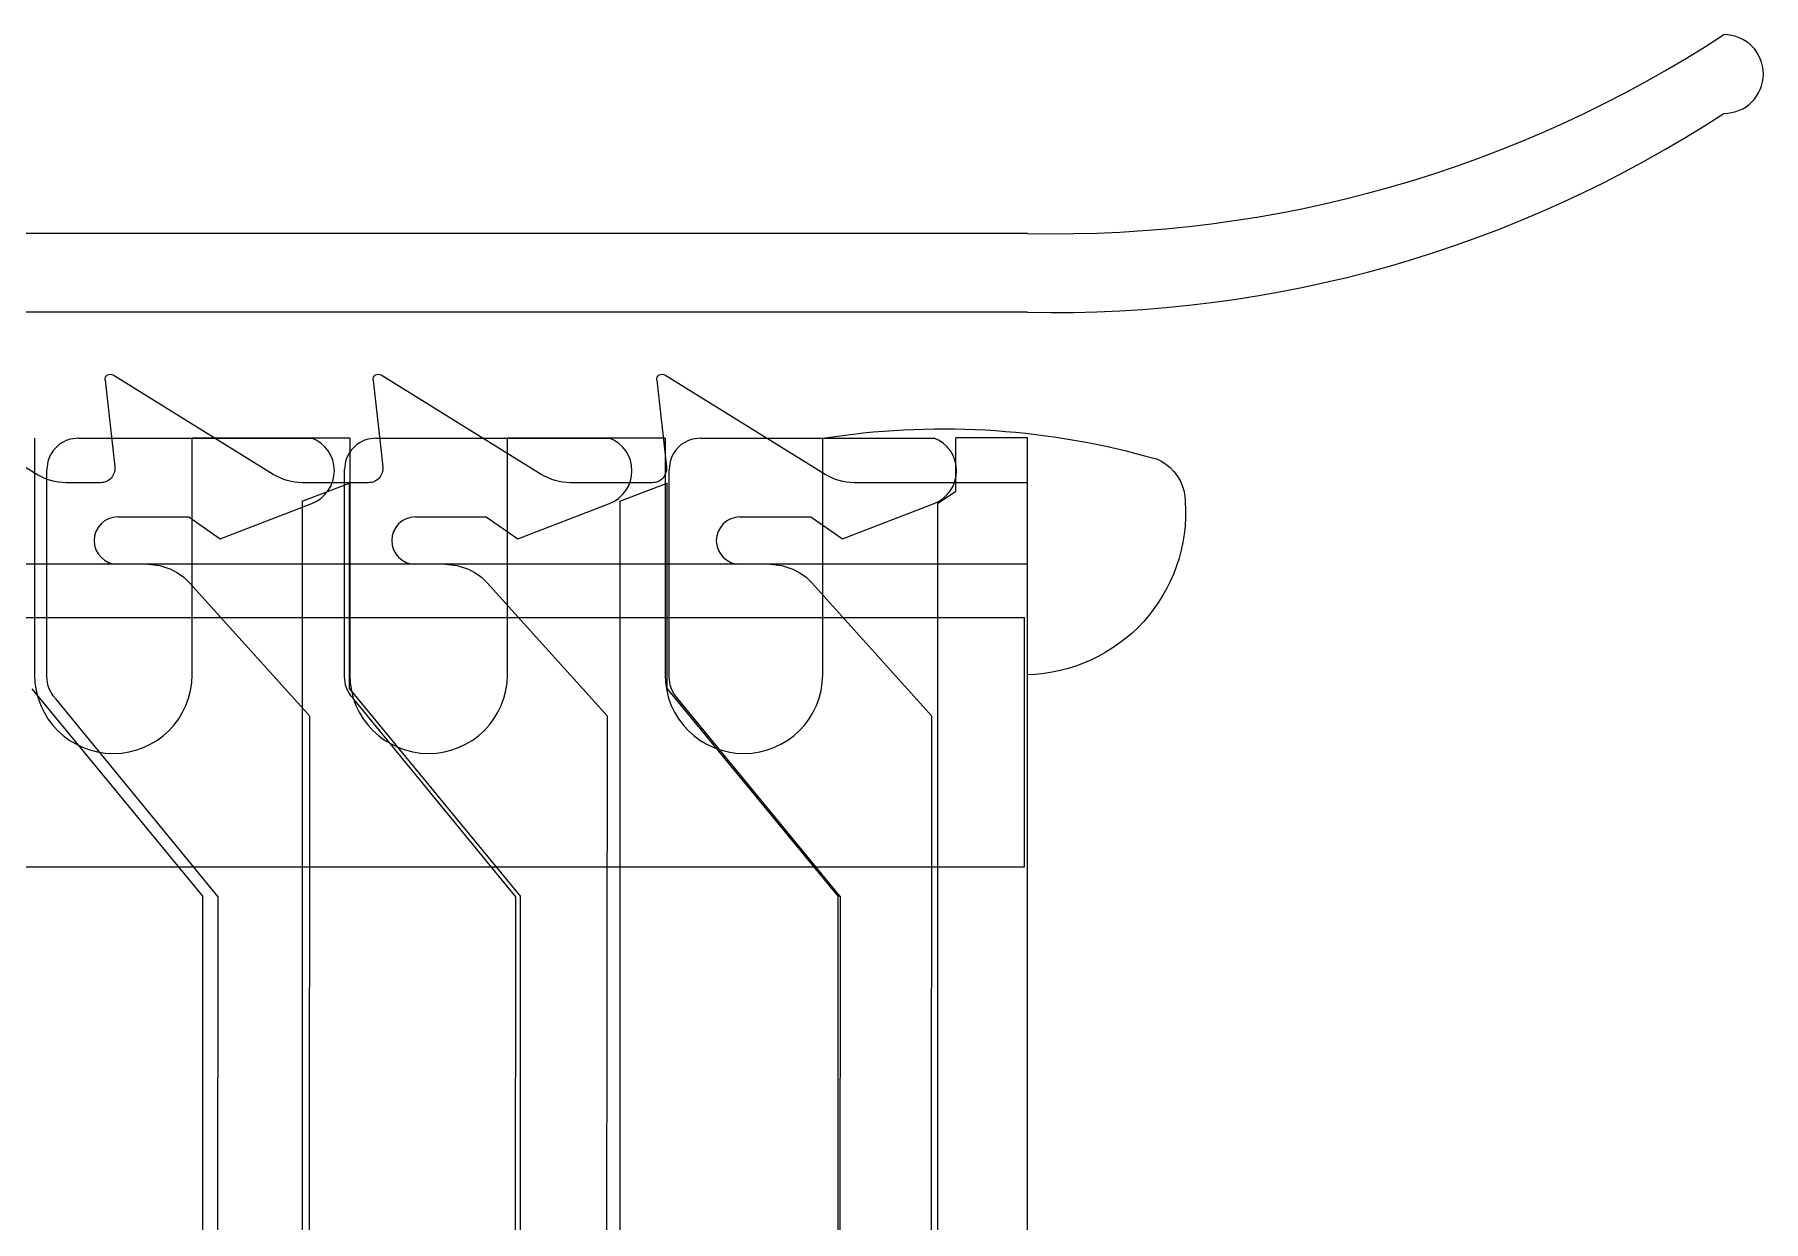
# Model space of a CAD drawing. Header units: millimetres. Extents: x -658 to 1307, y -81 to 472.
# Drawn here: x 629.6 to 739.3, y 388.1 to 463.4 of the extents above; entities that cross this region are included whole.
import ezdxf

# ---------------------------------------------------------------- set-up
doc = ezdxf.new("R2010")
doc.units = ezdxf.units.MM
doc.layers.get('0').update_dxf_attribs({"true_color": 0xffffff})
for name, color, linetype, true_color in [('a', 7, 'Continuous', 0xffffff), ('gears', 134, 'Continuous', 0x009987), ('Layer2', 36, 'Continuous', 0x664400), ('Layer3', 134, 'Continuous', 0x009987), ('Layer4', 252, 'Continuous', 0x777799), ('Layer5', 134, 'Continuous', 0x009987), ('version_135', 190, 'Continuous', 0x9900ff)]:
    doc.layers.add(name, color=color, linetype=linetype, true_color=true_color)

# ---------------------------------------------------------------- blocks, each defined once
blk = doc.blocks.new('Group_21')
for p, q in [((141.37, 108.5), (141.37, 108.5, -4.5)), ((142.02, 108.42), (142.02, 108.42, -4.5)), ((142.62, 108.17), (142.62, 108.17, -4.5)), ((143.14, 107.77), (143.14, 107.77, -4.5)), ((138.06, 106.45), (138.06, 106.45, -4.5)), ((143.53, 107.25), (143.53, 107.25, -4.5)), ((143.78, 106.65), (143.78, 106.65, -4.5)), ((137.87, 106.35), (137.87, 106.35, -4.5)), ((143.78, 105.35), (143.78, 105.35, -4.5)), ((143.87, 106), (143.87, 106, -4.5)), ((134.66, 104.58), (134.66, 104.58, -4.5)), ((143.14, 104.23), (143.14, 104.23, -4.5)), ((143.53, 104.75), (143.53, 104.75, -4.5)), ((141.37, 103.5), (141.37, 103.5, -4.5)), ((142.02, 103.59), (142.02, 103.59, -4.5)), ((142.62, 103.84), (142.62, 103.84, -4.5)), ((131.17, 102.87), (131.17, 102.87, -4.5)), ((127.6, 101.34), (127.6, 101.34, -4.5)), ((138.06, 101.45), (138.06, 101.45, -4.5)), ((123.95, 100), (123.95, 100, -4.5)), ((120.24, 98.84), (120.24, 98.84, -4.5)), ((134.66, 99.58), (134.66, 99.58, -4.5)), ((116.48, 97.86), (116.48, 97.86, -4.5)), ((131.17, 97.87), (131.17, 97.87, -4.5)), ((112.67, 97.08), (112.67, 97.08, -4.5)), ((97.2, 95.89), (3, 95.89, 0)), ((97.2, 95.89, -4.5), (3, 95.89, -4.5)), ((97.2, 95.89), (97.2, 95.89, -4.5)), ((101.09, 95.89), (101.09, 95.89, -4.5)), ((104.97, 96.1), (104.97, 96.1, -4.5)), ((108.83, 96.49), (108.83, 96.49, -4.5)), ((127.6, 96.34), (127.6, 96.34, -4.5)), ((123.95, 95), (123.95, 95, -4.5)), ((120.24, 93.84), (120.24, 93.84, -4.5)), ((116.48, 92.86), (116.48, 92.86, -4.5)), ((104.97, 91.1), (104.97, 91.1, -4.5)), ((108.83, 91.49), (108.83, 91.49, -4.5)), ((112.67, 92.08), (112.67, 92.08, -4.5)), ((97.2, 90.89), (19.2, 90.89)), ((97.2, 90.89, -4.5), (19.2, 90.89, -4.5)), ((97.2, 90.89), (97.2, 90.89, -4.5)), ((101.09, 90.89), (101.09, 90.89, -4.5)), ((89.34, 83.42), (89.34, 83.42, -4.5)), ((91.06, 83.48), (91.06, 83.48, -4.5)), ((92.79, 83.48), (92.79, 83.48, -4.5)), ((94.51, 83.42), (94.51, 83.42, -4.5)), ((34.2, 82.89), (34.2, 67.89)), ((44.2, 67.89), (44.2, 82.89)), ((54.2, 82.89), (44.2, 82.89)), ((44.2, 67.89, -4.5), (44.2, 82.89, -4.5)), ((54.2, 82.89, -4.5), (44.2, 82.89, -4.5)), ((44.2, 82.89), (44.2, 82.89, -4.5)), ((54.2, 82.89), (54.2, 67.89)), ((54.2, 82.89, -4.5), (54.2, 67.89, -4.5)), ((54.2, 82.89), (54.2, 82.89, -4.5)), ((74.2, 82.89), (64.2, 82.89)), ((64.2, 67.89), (64.2, 82.89)), ((64.2, 67.89, -4.5), (64.2, 82.89, -4.5)), ((74.2, 82.89, -4.5), (64.2, 82.89, -4.5)), ((64.2, 82.89), (64.2, 82.89, -4.5)), ((74.2, 82.89), (74.2, 67.89)), ((74.2, 82.89, -4.5), (74.2, 67.89, -4.5)), ((74.2, 82.89), (74.2, 82.89, -4.5)), ((84.2, 67.89), (84.2, 82.89)), ((84.2, 67.89, -4.5), (84.2, 82.89, -4.5)), ((84.2, 82.89), (84.2, 82.89, -4.5)), ((85.91, 83.13), (85.91, 83.13, -4.5)), ((87.62, 83.31), (87.62, 83.31, -4.5)), ((96.23, 83.29), (96.23, 83.29, -4.5)), ((97.94, 83.1), (97.94, 83.1, -4.5)), ((99.65, 82.86), (99.65, 82.86, -4.5)), ((101.34, 82.55), (101.34, 82.55, -4.5)), ((103.03, 82.19), (103.03, 82.19, -4.5)), ((104.7, 81.76), (105.37, 81.58)), ((104.7, 81.76, -4.5), (105.37, 81.58, -4.5)), ((104.7, 81.76), (104.7, 81.76, -4.5)), ((105.37, 81.58), (105.68, 81.43)), ((105.37, 81.58, -4.5), (105.68, 81.43, -4.5)), ((105.37, 81.58), (105.37, 81.58, -4.5)), ((105.68, 81.43), (105.97, 81.25)), ((105.68, 81.43, -4.5), (105.97, 81.25, -4.5)), ((105.97, 81.25), (106.24, 81.03)), ((105.97, 81.25, -4.5), (106.24, 81.03, -4.5)), ((105.97, 81.25), (105.97, 81.25, -4.5)), ((106.24, 81.03), (106.48, 80.79)), ((106.24, 81.03, -4.5), (106.48, 80.79, -4.5)), ((106.48, 80.79), (106.69, 80.51)), ((106.48, 80.79, -4.5), (106.69, 80.51, -4.5)), ((106.48, 80.79), (106.48, 80.79, -4.5)), ((106.69, 80.51), (106.87, 80.22)), ((106.69, 80.51, -4.5), (106.87, 80.22, -4.5)), ((106.69, 80.51), (106.69, 80.51, -4.5)), ((106.87, 80.22), (107.01, 79.9)), ((106.87, 80.22, -4.5), (107.01, 79.9, -4.5)), ((107.01, 79.9), (107.11, 79.57)), ((107.01, 79.9, -4.5), (107.11, 79.57, -4.5)), ((107.11, 79.57), (107.18, 79.23)), ((107.11, 79.57, -4.5), (107.18, 79.23, -4.5)), ((107.18, 79.23), (107.2, 78.89)), ((107.18, 79.23, -4.5), (107.2, 78.89, -4.5)), ((107.2, 77.51), (107.2, 77.51, -4.5)), ((107.02, 76.13), (107.02, 76.13, -4.5)), ((106.65, 74.8), (106.65, 74.8, -4.5)), ((106.11, 73.53), (106.11, 73.53, -4.5)), ((105.41, 72.34), (105.41, 72.34, -4.5)), ((103.55, 70.3), (103.55, 70.3, -4.5)), ((104.55, 71.26), (104.55, 71.26, -4.5)), ((102.43, 69.48), (102.43, 69.48, -4.5)), ((98.58, 68.02), (98.58, 68.02, -4.5)), ((99.92, 68.33), (99.92, 68.33, -4.5)), ((101.22, 68.82), (101.22, 68.82, -4.5)), ((34.2, 67.89), (34.2, 67.89, -4.5)), ((44.2, 67.89), (44.2, 67.89, -4.5)), ((54.2, 67.89), (54.2, 67.89, -4.5)), ((64.2, 67.89), (64.2, 67.89, -4.5)), ((74.2, 67.89), (74.2, 67.89, -4.5)), ((84.2, 67.89), (84.2, 67.89, -4.5)), ((97.2, -42.31, 0), (97.2, 67.89)), ((97.2, -42.31, -4.5), (97.2, 67.89, -4.5)), ((97.2, 67.89), (97.2, 67.89, -4.5)), ((34.37, 66.59), (34.37, 66.59, -4.5)), ((44.03, 66.59), (44.03, 66.59, -4.5)), ((54.37, 66.59), (54.37, 66.59, -4.5)), ((64.03, 66.59), (64.03, 66.59, -4.5)), ((74.37, 66.59), (74.37, 66.59, -4.5)), ((84.03, 66.59), (84.03, 66.59, -4.5)), ((34.87, 65.39), (34.87, 65.39, -4.5)), ((43.53, 65.39), (43.53, 65.39, -4.5)), ((54.87, 65.39), (54.87, 65.39, -4.5)), ((63.53, 65.39), (63.53, 65.39, -4.5)), ((74.87, 65.39), (74.87, 65.39, -4.5)), ((83.53, 65.39), (83.53, 65.39, -4.5)), ((35.66, 64.35), (35.66, 64.35, -4.5)), ((42.74, 64.35), (42.74, 64.35, -4.5)), ((55.66, 64.35), (55.66, 64.35, -4.5)), ((62.74, 64.35), (62.74, 64.35, -4.5)), ((75.66, 64.35), (75.66, 64.35, -4.5)), ((82.74, 64.35), (82.74, 64.35, -4.5)), ((36.7, 63.56), (36.7, 63.56, -4.5)), ((37.91, 63.06), (37.91, 63.06, -4.5)), ((39.2, 62.89), (39.2, 62.89, -4.5)), ((40.49, 63.06), (40.49, 63.06, -4.5)), ((41.7, 63.56), (41.7, 63.56, -4.5)), ((56.7, 63.56), (56.7, 63.56, -4.5)), ((57.91, 63.06), (57.91, 63.06, -4.5)), ((59.2, 62.89), (59.2, 62.89, -4.5)), ((60.49, 63.06), (60.49, 63.06, -4.5)), ((61.7, 63.56), (61.7, 63.56, -4.5)), ((76.7, 63.56), (76.7, 63.56, -4.5)), ((77.91, 63.06), (77.91, 63.06, -4.5)), ((79.2, 62.89), (79.2, 62.89, -4.5)), ((80.49, 63.06), (80.49, 63.06, -4.5)), ((81.7, 63.56), (81.7, 63.56, -4.5))]:
    blk.add_line(p, q)
at = {"color": 153, "true_color": 0x6495ed}
for p, q in [((105.68, 81.43), (105.68, 81.43, -4.5)), ((106.24, 81.03), (106.24, 81.03, -4.5)), ((106.87, 80.22), (106.87, 80.22, -4.5)), ((107.01, 79.9), (107.01, 79.9, -4.5)), ((107.11, 79.57), (107.11, 79.57, -4.5)), ((107.18, 79.23), (107.18, 79.23, -4.5)), ((107.2, 78.89), (107.2, 78.89, -4.5))]:
    blk.add_line(p, q, dxfattribs=at)
for centre, radius, start, end in [((99.02, 173.16), 77.29, 268.6511, 303.2247), ((99.02, 173.16, -4.5), 77.29, 268.6511, 303.2247), ((141.37, 106), 2.5, 270, 90), ((141.37, 106, -4.5), 2.5, 270, 90), ((99.02, 168.16), 77.29, 268.6511, 303.2247), ((99.02, 168.16, -4.5), 77.29, 268.6511, 303.2247), ((39.2, 67.89), 5, 180, 360), ((39.2, 67.89, -4.5), 5, 180, 360), ((59.2, 67.89), 5, 180, 360), ((59.2, 67.89, -4.5), 5, 180, 360), ((79.2, 67.89), 5, 180, 0), ((79.2, 67.89, -4.5), 5, 180, 0)]:
    blk.add_arc(centre, radius, start, end)
at = {"extrusion": (2.18161e-16, -2.03207e-15, -1)}
blk.add_arc((-91.83, 34.65), 48.84, 81.0081, 105.2741, dxfattribs=at)
at = {"extrusion": (2.19491e-16, -2.04047e-15, -1)}
blk.add_arc((-91.83, 34.65, 4.5), 48.84, 81.0081, 105.2741, dxfattribs=at)
at = {"extrusion": (-6.87513e-16, 9.38135e-16, -1)}
blk.add_arc((-96.92, 78.18), 10.3, 176.0794, 268.468, dxfattribs=at)
at = {"extrusion": (-6.81811e-16, 9.38526e-16, -1)}
blk.add_arc((-96.92, 78.18, 4.5), 10.3, 176.0794, 268.468, dxfattribs=at)
blk = doc.blocks.new('Group_6')
at = {"color": 7, "true_color": 0xffffff}
for p, q in [((0, 0, 0), (0, 93.21, 0)), ((0, 93.21, 0), (4.56, 93.21, 0)), ((0, 0, 5), (0, 93.21, 5)), ((0, 93.21, 5), (4.56, 93.21, 5)), ((0, 93.21, 0), (0, 93.21, 5)), ((4.56, 89.84, 0), (4.56, 93.21, 0)), ((4.56, 89.84, 5), (4.56, 93.21, 5)), ((4.56, 93.21, 0), (4.56, 93.21, 5)), ((22.87, 77.29, 0), (22.87, 90.35, 0)), ((25.87, 89.19, 0), (22.87, 90.35, 0)), ((22.87, 77.29, 5), (22.87, 90.35, 5)), ((25.87, 89.19, 5), (22.87, 90.35, 5)), ((22.87, 90.35, 0), (22.87, 90.35, 5)), ((43.02, 77.29, 0), (43.02, 90.35, 0)), ((46.02, 89.19, 0), (43.02, 90.35, 0)), ((43.02, 77.29, 5), (43.02, 90.35, 5)), ((46.02, 89.19, 5), (43.02, 90.35, 5)), ((43.02, 90.35, 0), (43.02, 90.35, 5)), ((5.72, 89.06, 0), (4.56, 89.84, 0)), ((5.72, 89.06, 5), (4.56, 89.84, 5)), ((4.56, 89.84, 0), (4.56, 89.84, 5)), ((5.72, 89.06, 0), (5.72, 6.14, 0)), ((5.72, 89.06, 5), (5.72, 6.14, 5)), ((5.72, 89.06, 0), (5.72, 89.06, 5)), ((25.87, 89.19, 0), (25.87, 6.14, 0)), ((25.87, 89.19, 5), (25.87, 6.14, 5)), ((25.87, 89.19, 0), (25.87, 89.19, 5)), ((46.02, 89.19, 0), (46.02, 6.14, 0)), ((46.02, 89.19, 5), (46.02, 6.14, 5)), ((46.02, 89.19, 0), (46.02, 89.19, 5)), ((22.87, 77.29, 0), (12.02, 64.11, 0)), ((22.87, 77.29, 5), (12.02, 64.11, 5)), ((22.87, 77.29, 0), (22.87, 77.29, 5)), ((43.02, 77.29, 0), (32.17, 64.11, 0)), ((43.02, 77.29, 5), (32.17, 64.11, 5)), ((43.02, 77.29, 0), (43.02, 77.29, 5)), ((63.17, 77.3, 0), (52.32, 64.11, 0)), ((63.17, 77.3, 5), (52.32, 64.11, 5)), ((12.02, 34.23, 0), (12.02, 64.11, 0)), ((12.02, 34.23, 5), (12.02, 64.11, 5)), ((12.02, 64.11, 0), (12.02, 64.11, 5)), ((32.17, 34.23, 0), (32.17, 64.11, 0)), ((32.17, 34.23, 5), (32.17, 64.11, 5)), ((32.17, 64.11, 0), (32.17, 64.11, 5)), ((52.32, 34.23, 0), (52.32, 64.11, 0)), ((52.32, 34.23, 5), (52.32, 64.11, 5)), ((52.32, 64.11, 0), (52.32, 64.11, 5))]:
    blk.add_line(p, q, dxfattribs=at)
blk = doc.blocks.new('Group_25')
at = {"color": 7, "true_color": 0xffffff}
for p, q in [((108.2, 74.89, 0), (15, 74.89, 0)), ((108.2, 74.89, 4.5), (15, 74.89, 4.5)), ((108.2, -10.31, 0), (108.2, 74.89, 0)), ((108.2, -10.31, 4.5), (108.2, 74.89, 4.5)), ((108.2, 74.89, 0), (108.2, 74.89, 4.5))]:
    blk.add_line(p, q, dxfattribs=at)
blk = doc.blocks.new('Group_29')
at = {"color": 7, "true_color": 0xffffff}
for p, q in [((34.35, 75.42, 0), (24.19, 81.72, 0)), ((34.35, 75.42, 3.2), (24.19, 81.72, 3.2)), ((38.68, 81.4, 0), (39.29, 75.89, 0)), ((38.68, 81.4, 3.2), (39.29, 75.89, 3.2)), ((38.68, 81.4, 0), (38.68, 81.4, 3.2)), ((49.35, 75.42, 0), (39.19, 81.72, 0)), ((49.35, 75.42, 3.2), (39.19, 81.72, 3.2)), ((39.19, 81.72, 0), (39.19, 81.72, 3.2)), ((55.68, 81.4, 0), (56.29, 75.89, 0)), ((55.68, 81.4, 3.2), (56.29, 75.89, 3.2)), ((55.68, 81.4, 0), (55.68, 81.4, 3.2)), ((66.35, 75.42, 0), (56.19, 81.72, 0)), ((66.35, 75.42, 3.2), (56.19, 81.72, 3.2)), ((56.19, 81.72, 0), (56.19, 81.72, 3.2)), ((73.68, 81.4, 0), (74.29, 75.89, 0)), ((73.68, 81.4, 3.2), (74.29, 75.89, 3.2)), ((73.68, 81.4, 0), (73.68, 81.4, 3.2)), ((84.35, 75.42, 0), (74.19, 81.72, 0)), ((84.35, 75.42, 3.2), (74.19, 81.72, 3.2)), ((74.19, 81.72, 0), (74.19, 81.72, 3.2)), ((39.29, 75.89, 0), (39.29, 75.89, 3.2)), ((56.29, 75.89, 0), (56.29, 75.89, 3.2)), ((74.29, 75.89, 0), (74.29, 75.89, 3.2)), ((34.35, 75.42, 0), (34.35, 75.42, 3.2)), ((38.39, 74.89, 0), (36.2, 74.89, 0)), ((38.39, 74.89, 3.2), (36.2, 74.89, 3.2)), ((36.2, 74.89, 0), (36.2, 74.89, 3.2)), ((38.39, 74.89, 0), (38.39, 74.89, 3.2)), ((49.35, 75.42, 0), (49.35, 75.42, 3.2)), ((55.39, 74.89, 0), (51.2, 74.89, 0)), ((55.39, 74.89, 3.2), (51.2, 74.89, 3.2)), ((51.2, 74.89, 0), (51.2, 74.89, 3.2)), ((55.39, 74.89, 0), (55.39, 74.89, 3.2)), ((66.35, 75.42, 0), (66.35, 75.42, 3.2)), ((73.39, 74.89, 0), (68.2, 74.89, 0)), ((73.39, 74.89, 3.2), (68.2, 74.89, 3.2)), ((68.2, 74.89, 0), (68.2, 74.89, 3.2)), ((73.39, 74.89, 0), (73.39, 74.89, 3.2)), ((84.35, 75.42, 0), (84.35, 75.42, 3.2)), ((97.2, 74.89, 0), (86.2, 74.89, 0)), ((97.2, 74.89, 3.2), (86.2, 74.89, 3.2)), ((86.2, 74.89, 0), (86.2, 74.89, 3.2)), ((97.2, -15.48, 0.01), (97.2, 74.89, 0)), ((97.2, -15.48, 3.21), (97.2, 74.89, 3.2)), ((97.2, 74.89, 0), (97.2, 74.89, 3.2))]:
    blk.add_line(p, q, dxfattribs=at)
for p, q in [((38.68, 81.46, 0), (38.68, 81.46, 3.2)), ((38.69, 81.52, 0), (38.69, 81.52, 3.2)), ((38.71, 81.58, 0), (38.71, 81.58, 3.2)), ((38.74, 81.64, 0), (38.74, 81.64, 3.2)), ((38.78, 81.68, 0), (38.78, 81.68, 3.2)), ((38.83, 81.72, 0), (38.83, 81.72, 3.2)), ((38.89, 81.75, 0), (38.89, 81.75, 3.2)), ((38.95, 81.77, 0), (38.95, 81.77, 3.2)), ((39.01, 81.77, 0), (39.01, 81.77, 3.2)), ((39.07, 81.77, 0), (39.07, 81.77, 3.2)), ((39.13, 81.75, 0), (39.13, 81.75, 3.2)), ((55.68, 81.46, 0), (55.68, 81.46, 3.2)), ((55.69, 81.52, 0), (55.69, 81.52, 3.2)), ((55.71, 81.58, 0), (55.71, 81.58, 3.2)), ((55.74, 81.64, 0), (55.74, 81.64, 3.2)), ((55.78, 81.68, 0), (55.78, 81.68, 3.2)), ((55.83, 81.72, 0), (55.83, 81.72, 3.2)), ((55.89, 81.75, 0), (55.89, 81.75, 3.2)), ((55.95, 81.77, 0), (55.95, 81.77, 3.2)), ((56.01, 81.77, 0), (56.01, 81.77, 3.2)), ((56.07, 81.77, 0), (56.07, 81.77, 3.2)), ((56.13, 81.75, 0), (56.13, 81.75, 3.2)), ((73.68, 81.46, 0), (73.68, 81.46, 3.2)), ((73.69, 81.52, 0), (73.69, 81.52, 3.2)), ((73.71, 81.58, 0), (73.71, 81.58, 3.2)), ((73.74, 81.64, 0), (73.74, 81.64, 3.2)), ((73.78, 81.68, 0), (73.78, 81.68, 3.2)), ((73.83, 81.72, 0), (73.83, 81.72, 3.2)), ((73.89, 81.75, 0), (73.89, 81.75, 3.2)), ((73.95, 81.77, 0), (73.95, 81.77, 3.2)), ((74.01, 81.77, 0), (74.01, 81.77, 3.2)), ((74.07, 81.77, 0), (74.07, 81.77, 3.2)), ((74.13, 81.75, 0), (74.13, 81.75, 3.2)), ((39.29, 75.76, 0), (39.29, 75.76, 3.2)), ((56.29, 75.76, 0), (56.29, 75.76, 3.2)), ((74.29, 75.76, 0), (74.29, 75.76, 3.2)), ((34.49, 75.33, 0), (34.49, 75.33, 3.2)), ((34.63, 75.26, 0), (34.63, 75.26, 3.2)), ((34.78, 75.19, 0), (34.78, 75.19, 3.2)), ((34.93, 75.13, 0), (34.93, 75.13, 3.2)), ((35.08, 75.07, 0), (35.08, 75.07, 3.2)), ((35.24, 75.02, 0), (35.24, 75.02, 3.2)), ((35.4, 74.98, 0), (35.4, 74.98, 3.2)), ((35.55, 74.95, 0), (35.55, 74.95, 3.2)), ((35.71, 74.92, 0), (35.71, 74.92, 3.2)), ((35.88, 74.9, 0), (35.88, 74.9, 3.2)), ((36.04, 74.89, 0), (36.04, 74.89, 3.2)), ((38.52, 74.9, 0), (38.52, 74.9, 3.2)), ((38.64, 74.92, 0), (38.64, 74.92, 3.2)), ((38.76, 74.97, 0), (38.76, 74.97, 3.2)), ((38.87, 75.03, 0), (38.87, 75.03, 3.2)), ((38.97, 75.1, 0), (38.97, 75.1, 3.2)), ((39.06, 75.19, 0), (39.06, 75.19, 3.2)), ((39.14, 75.29, 0), (39.14, 75.29, 3.2)), ((39.2, 75.4, 0), (39.2, 75.4, 3.2)), ((39.25, 75.51, 0), (39.25, 75.51, 3.2)), ((39.28, 75.64, 0), (39.28, 75.64, 3.2)), ((49.49, 75.33, 0), (49.49, 75.33, 3.2)), ((49.63, 75.26, 0), (49.63, 75.26, 3.2)), ((49.78, 75.19, 0), (49.78, 75.19, 3.2)), ((49.93, 75.13, 0), (49.93, 75.13, 3.2)), ((50.08, 75.07, 0), (50.08, 75.07, 3.2)), ((50.24, 75.02, 0), (50.24, 75.02, 3.2)), ((50.4, 74.98, 0), (50.4, 74.98, 3.2)), ((50.55, 74.95, 0), (50.55, 74.95, 3.2)), ((50.71, 74.92, 0), (50.71, 74.92, 3.2)), ((50.88, 74.9, 0), (50.88, 74.9, 3.2)), ((51.04, 74.89, 0), (51.04, 74.89, 3.2)), ((55.52, 74.9, 0), (55.52, 74.9, 3.2)), ((55.64, 74.92, 0), (55.64, 74.92, 3.2)), ((55.76, 74.97, 0), (55.76, 74.97, 3.2)), ((55.87, 75.03, 0), (55.87, 75.03, 3.2)), ((55.97, 75.1, 0), (55.97, 75.1, 3.2)), ((56.06, 75.19, 0), (56.06, 75.19, 3.2)), ((56.14, 75.29, 0), (56.14, 75.29, 3.2)), ((56.2, 75.4, 0), (56.2, 75.4, 3.2)), ((56.25, 75.51, 0), (56.25, 75.51, 3.2)), ((56.28, 75.64, 0), (56.28, 75.64, 3.2)), ((66.49, 75.33, 0), (66.49, 75.33, 3.2)), ((66.63, 75.26, 0), (66.63, 75.26, 3.2)), ((66.78, 75.19, 0), (66.78, 75.19, 3.2)), ((66.93, 75.13, 0), (66.93, 75.13, 3.2)), ((67.08, 75.07, 0), (67.08, 75.07, 3.2)), ((67.24, 75.02, 0), (67.24, 75.02, 3.2)), ((67.4, 74.98, 0), (67.4, 74.98, 3.2)), ((67.55, 74.95, 0), (67.55, 74.95, 3.2)), ((67.71, 74.92, 0), (67.71, 74.92, 3.2)), ((67.88, 74.9, 0), (67.88, 74.9, 3.2)), ((68.04, 74.89, 0), (68.04, 74.89, 3.2)), ((73.52, 74.9, 0), (73.52, 74.9, 3.2)), ((73.64, 74.92, 0), (73.64, 74.92, 3.2)), ((73.76, 74.97, 0), (73.76, 74.97, 3.2)), ((73.87, 75.03, 0), (73.87, 75.03, 3.2)), ((73.97, 75.1, 0), (73.97, 75.1, 3.2)), ((74.06, 75.19, 0), (74.06, 75.19, 3.2)), ((74.14, 75.29, 0), (74.14, 75.29, 3.2)), ((74.2, 75.4, 0), (74.2, 75.4, 3.2)), ((74.25, 75.51, 0), (74.25, 75.51, 3.2)), ((74.28, 75.64, 0), (74.28, 75.64, 3.2)), ((84.49, 75.33, 0), (84.49, 75.33, 3.2)), ((84.63, 75.26, 0), (84.63, 75.26, 3.2)), ((84.78, 75.19, 0), (84.78, 75.19, 3.2)), ((84.93, 75.13, 0), (84.93, 75.13, 3.2)), ((85.08, 75.07, 0), (85.08, 75.07, 3.2)), ((85.24, 75.02, 0), (85.24, 75.02, 3.2)), ((85.4, 74.98, 0), (85.4, 74.98, 3.2)), ((85.55, 74.95, 0), (85.55, 74.95, 3.2)), ((85.71, 74.92, 0), (85.71, 74.92, 3.2)), ((85.88, 74.9, 0), (85.88, 74.9, 3.2)), ((86.04, 74.89, 0), (86.04, 74.89, 3.2))]:
    blk.add_line(p, q)
at = {"color": 7, "true_color": 0xffffff, "extrusion": (0, 0, -1)}
for centre, radius, start, end in [((-39.01, 81.44, 0), 0.337, 353.6598, 121.8274), ((-39.01, 81.44, -3.2), 0.337, 353.6598, 121.8274), ((-56.01, 81.44, 0), 0.337, 353.6598, 121.8274), ((-56.01, 81.44, -3.2), 0.337, 353.6598, 121.8274), ((-74.01, 81.44, 0), 0.337, 353.6598, 121.8274), ((-74.01, 81.44, -3.2), 0.337, 353.6598, 121.8274), ((-38.39, 75.79, 0), 0.901, 173.6598, 270), ((-38.39, 75.79, -3.2), 0.901, 173.6598, 270), ((-55.39, 75.79, 0), 0.901, 173.6598, 270), ((-55.39, 75.79, -3.2), 0.901, 173.6598, 270), ((-73.39, 75.79, 0), 0.901, 173.6598, 270), ((-73.39, 75.79, -3.2), 0.901, 173.6598, 270), ((-36.2, 78.4, 0), 3.51, 270, 301.8274), ((-36.2, 78.4, -3.2), 3.51, 270, 301.8274), ((-51.2, 78.4, 0), 3.51, 270, 301.8274), ((-51.2, 78.4, -3.2), 3.51, 270, 301.8274), ((-68.2, 78.4, 0), 3.51, 270, 301.8274), ((-68.2, 78.4, -3.2), 3.51, 270, 301.8274), ((-86.2, 78.4, 0), 3.51, 270, 301.8274), ((-86.2, 78.4, -3.2), 3.51, 270, 301.8274)]:
    blk.add_arc(centre, radius, start, end, dxfattribs=at)
blk = doc.blocks.new('Group_31')
at = {"color": 7, "true_color": 0xffffff}
for p, q in [((0, 15.82, 0), (0, 0, 0)), ((0, 15.82, 0), (97.2, 15.82, 0)), ((0, 15.82, 4.5), (97.2, 15.82, 4.5)), ((0, 15.82, 4.5), (0, 0, 4.5)), ((0, 15.82, 0), (0, 15.82, 4.5)), ((97.2, 0, 0), (97.2, 15.82, 0)), ((97.2, 0, 4.5), (97.2, 15.82, 4.5)), ((97.2, 15.82, 0), (97.2, 15.82, 4.5)), ((0, 0, 0), (97.2, 0, 0)), ((0, 0, 0), (0, 0, 4.5)), ((97.2, 0, 0), (97.2, 0, 4.5)), ((0, 0, 4.5), (97.2, 0, 4.5))]:
    blk.add_line(p, q, dxfattribs=at)
blk = doc.blocks.new('Group_23')
for p, q in [((1.41, 81.22), (1.27, 81)), ((1.41, 81.22, 3.2), (1.27, 81, 3.2)), ((1.59, 81.41), (1.41, 81.22)), ((1.59, 81.41, 3.2), (1.41, 81.22, 3.2)), ((1.41, 81.22), (1.41, 81.22, 3.2)), ((1.78, 81.59), (1.59, 81.41)), ((1.78, 81.59, 3.2), (1.59, 81.41, 3.2)), ((1.59, 81.41), (1.59, 81.41, 3.2)), ((2, 81.73), (1.78, 81.59)), ((2, 81.73, 3.2), (1.78, 81.59, 3.2)), ((1.78, 81.59), (1.78, 81.59, 3.2)), ((2.23, 81.85), (2, 81.73)), ((2.23, 81.85, 3.2), (2, 81.73, 3.2)), ((2, 81.73), (2, 81.73, 3.2)), ((2.48, 81.93), (2.23, 81.85)), ((2.48, 81.93, 3.2), (2.23, 81.85, 3.2)), ((2.23, 81.85), (2.23, 81.85, 3.2)), ((2.48, 81.93), (2.48, 81.93, 3.2)), ((3, 82), (3, 82, 3.2)), ((17.82, 82), (17.82, 82, 3.2)), ((18.22, 81.8), (18.22, 81.8, 3.2)), ((18.57, 81.52), (18.57, 81.52, 3.2)), ((18.85, 81.18), (18.85, 81.18, 3.2)), ((1.15, 80.77), (1.07, 80.52)), ((1.15, 80.77, 3.2), (1.07, 80.52, 3.2)), ((1.07, 80.52), (1.07, 80.52, 3.2)), ((1.27, 81), (1.15, 80.77)), ((1.27, 81, 3.2), (1.15, 80.77, 3.2)), ((1.15, 80.77), (1.15, 80.77, 3.2)), ((1.27, 81), (1.27, 81, 3.2)), ((19.07, 80.79), (19.07, 80.79, 3.2)), ((19.2, 80.37), (19.2, 80.37, 3.2)), ((1, 80), (1, 80, 3.2)), ((19.07, 79.06), (19.07, 79.06, 3.2)), ((19.2, 79.49), (19.2, 79.49, 3.2)), ((19.24, 79.93), (19.24, 79.93, 3.2)), ((18.22, 78.06), (18.22, 78.06, 3.2)), ((18.57, 78.33), (18.57, 78.33, 3.2)), ((18.85, 78.67), (18.85, 78.67, 3.2)), ((4.75, 76.8), (4.75, 76.8, 3.2)), ((5.11, 76.95), (5.11, 76.95, 3.2)), ((5.5, 77), (5.5, 77, 3.2)), ((10, 77), (10, 77, 3.2)), ((17.82, 77.86), (17.82, 77.86, 3.2)), ((4.05, 75.89), (4.05, 75.89, 3.2)), ((4.2, 76.25), (4.2, 76.25, 3.2)), ((4.44, 76.56), (4.44, 76.56, 3.2)), ((4, 75.5), (4, 75.5, 3.2)), ((4.05, 75.11), (4.05, 75.11, 3.2)), ((4.2, 74.75), (4.2, 74.75, 3.2)), ((12, 75.6), (12, 75.6, 3.2)), ((4.44, 74.44), (4.44, 74.44, 3.2)), ((4.75, 74.2), (4.75, 74.2, 3.2)), ((5.11, 74.05), (5.11, 74.05, 3.2)), ((5.5, 74), (5.5, 74, 3.2)), ((7.42, 74), (7.42, 74, 3.2)), ((8.16, 73.92), (8.16, 73.92, 3.2)), ((8.86, 73.69), (8.86, 73.69, 3.2)), ((9.3, 73.46), (9.3, 73.46, 3.2)), ((9.7, 73.17), (9.7, 73.17, 3.2)), ((10.06, 72.82), (10.06, 72.82, 3.2)), ((1, 66.85), (1, 66.85, 3.2)), ((1.15, 66.09, 0), (1.07, 66.34, 0)), ((1.15, 66.09, 3.2), (1.07, 66.34, 3.2)), ((1.07, 66.34, 0), (1.07, 66.34, 3.2)), ((1.27, 65.85, 0), (1.15, 66.09, 0)), ((1.27, 65.85, 3.2), (1.15, 66.09, 3.2)), ((1.15, 66.09, 0), (1.15, 66.09, 3.2)), ((1.41, 65.64, 0), (1.27, 65.85, 0)), ((1.41, 65.64, 3.2), (1.27, 65.85, 3.2)), ((1.27, 65.85, 0), (1.27, 65.85, 3.2)), ((1.59, 65.44, 0), (1.41, 65.64, 0)), ((1.59, 65.44, 3.2), (1.41, 65.64, 3.2)), ((1.41, 65.64, 0), (1.41, 65.64, 3.2)), ((11.87, 52.9, 0), (1.59, 65.44, 0)), ((11.87, 52.9, 3.2), (1.59, 65.44, 3.2)), ((1.59, 65.44, 0), (1.59, 65.44, 3.2)), ((17.63, -5.06, 0), (17.68, 64.36, 0)), ((17.63, -5.06, 3.2), (17.68, 64.36, 3.2)), ((17.68, 64.36, 0), (17.68, 64.36, 3.2)), ((11.87, 52.9, 0), (11.87, 52.9, 3.2))]:
    blk.add_line(p, q)
at = {"color": 251, "true_color": 0x565656}
for p, q in [((3, 82), (2.48, 81.93)), ((3, 82, 3.2), (2.48, 81.93, 3.2)), ((3, 82), (17.82, 82)), ((3, 82, 3.2), (17.82, 82, 3.2)), ((1.07, 80.52), (1, 80)), ((1.07, 80.52, 3.2), (1, 80, 3.2)), ((1, 66.85), (1, 80)), ((1, 66.85, 3.2), (1, 80, 3.2)), ((5.5, 77), (10, 77)), ((5.5, 77, 3.2), (10, 77, 3.2)), ((10, 77), (12, 75.6)), ((10, 77, 3.2), (12, 75.6, 3.2)), ((12, 75.6), (17.82, 77.86)), ((12, 75.6, 3.2), (17.82, 77.86, 3.2)), ((7.42, 74), (5.5, 74)), ((7.42, 74, 3.2), (5.5, 74, 3.2)), ((7.42, 74), (8.16, 73.92)), ((7.42, 74, 3.2), (8.16, 73.92, 3.2)), ((8.16, 73.92), (8.86, 73.69)), ((8.16, 73.92, 3.2), (8.86, 73.69, 3.2)), ((8.86, 73.69), (9.3, 73.46)), ((8.86, 73.69, 3.2), (9.3, 73.46, 3.2)), ((9.3, 73.46), (9.7, 73.17)), ((9.3, 73.46, 3.2), (9.7, 73.17, 3.2)), ((9.7, 73.17), (10.06, 72.82)), ((9.7, 73.17, 3.2), (10.06, 72.82, 3.2)), ((10.06, 72.82), (17.68, 64.36, 0)), ((10.06, 72.82, 3.2), (17.68, 64.36, 3.2)), ((1.07, 66.34, 0), (1, 66.85)), ((1.07, 66.34, 3.2), (1, 66.85, 3.2))]:
    blk.add_line(p, q, dxfattribs=at)
for centre, radius, start, end in [((17.02, 79.93), 2.22, 291.1805, 68.8195), ((17.02, 79.93, 3.2), 2.22, 291.1805, 68.8195), ((5.5, 75.5), 1.5, 90, 270), ((5.5, 75.5, 3.2), 1.5, 90, 270)]:
    blk.add_arc(centre, radius, start, end, dxfattribs=at)
at = {"layer": 'a'}
for p, q in [((11.85, 19.08, 0), (11.87, 52.9, 0)), ((11.85, 19.08, 3.2), (11.87, 52.9, 3.2))]:
    blk.add_line(p, q, dxfattribs=at)

msp = doc.modelspace()

# ---------------------------------------------------------------- block references
at = {"layer": 'gears'}
for p in [(629.36, 355.82, -8.21), (648.24, 355.82, -8.21), (668.83, 355.82, -7.65)]:
    msp.add_blockref('Group_23', p, dxfattribs=at)
at = {"layer": 'Layer2', "extrusion": (0, 0, -1), "zscale": -1}
msp.add_blockref('Group_6', (-692.58, 344.62, 9.5), dxfattribs=at)
at = {"layer": 'Layer3'}
msp.add_blockref('Group_25', (584.38, 354.93, -14), dxfattribs=at)
at = {"layer": 'Layer4'}
msp.add_blockref('Group_29', (595.38, 360.1, -17.21), dxfattribs=at)
at = {"layer": 'Layer5'}
msp.add_blockref('Group_31', (595.17, 410.62, -21.7), dxfattribs=at)
at = {"layer": 'version_135'}
msp.add_blockref('Group_21', (595.38, 354.92, 0), dxfattribs=at)

doc.saveas('drawing.dxf')
